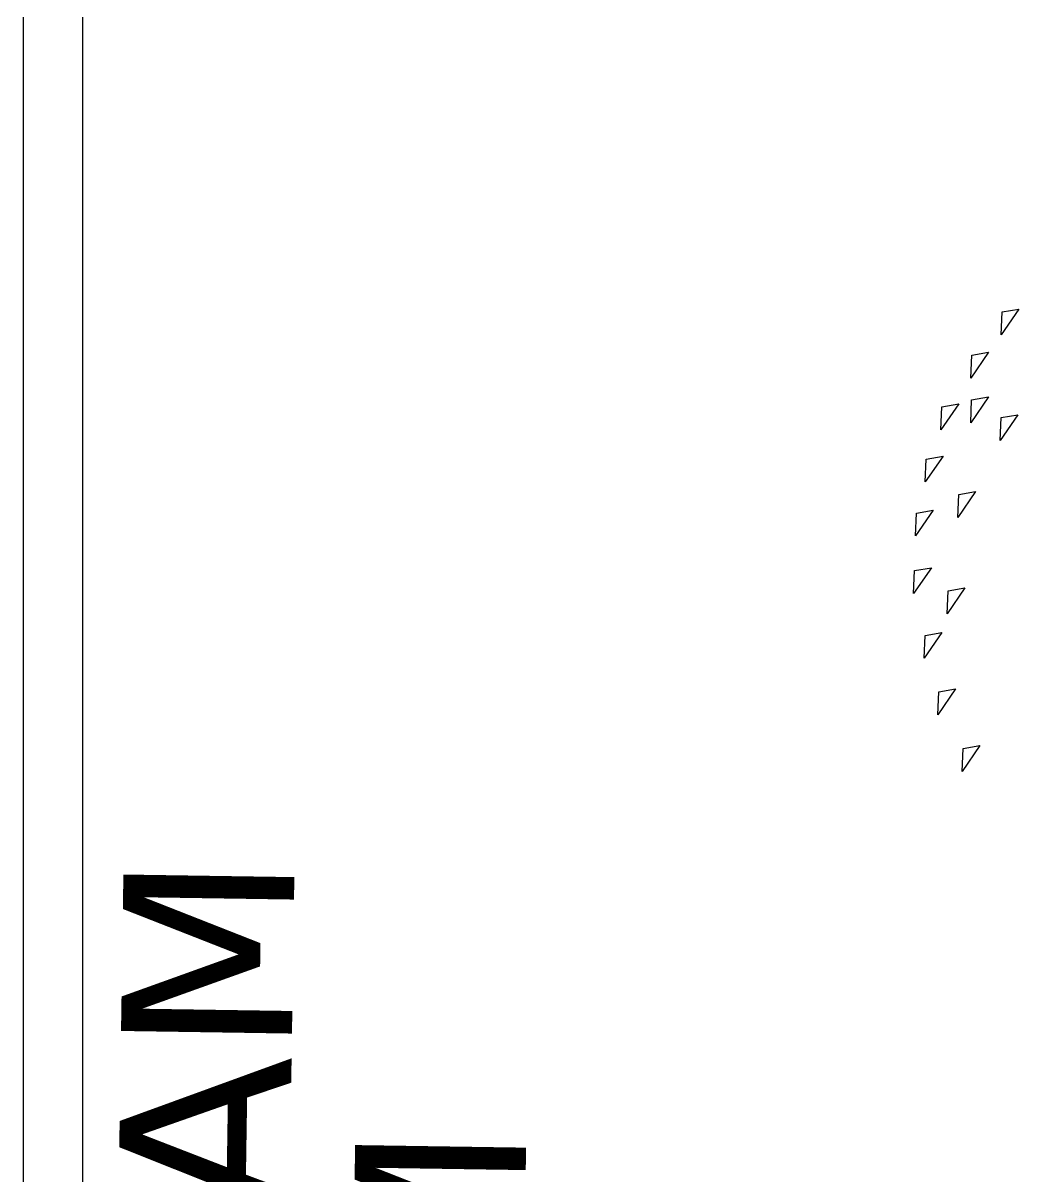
# Model space of a CAD drawing. Header units: millimetres. Extents: x 43168.9 to 43194.6, y -25545.1 to -25543.4.
# Drawn here: x 43171.2919 to 43171.3591, y -25544.1867 to -25544.1089 of the extents above; entities that cross this region are included whole.
import ezdxf
from ezdxf.enums import TextEntityAlignment as Align

# ---------------------------------------------------------------- set-up
doc = ezdxf.new("R2010")
doc.units = ezdxf.units.MM
doc.header["$LTSCALE"] = 200
doc.layers.add('agac_sgh', color=7, linetype='Continuous', true_color=0x244700)
doc.layers.add('pafta_sgh', color=11, linetype='Continuous')
doc.styles.add('text1', font='VERDANA.TTF')

msp = doc.modelspace()

# ---------------------------------------------------------------- linework, layer by layer
at = {"layer": 'agac_sgh', "color": 0}
for p, q in [((43171.359072, -25544.128232), (43171.357873, -25544.129977)), ((43171.357873, -25544.129977), (43171.35794, -25544.128428)), ((43171.35794, -25544.128428), (43171.359072, -25544.128232)), ((43171.357022, -25544.131147), (43171.355823, -25544.132893)), ((43171.355823, -25544.132893), (43171.35589, -25544.131343)), ((43171.35589, -25544.131343), (43171.357022, -25544.131147)), ((43171.357014, -25544.13416), (43171.355815, -25544.135905)), ((43171.355882, -25544.134356), (43171.357014, -25544.13416)), ((43171.35501, -25544.134635), (43171.353811, -25544.136381)), ((43171.353811, -25544.136381), (43171.353878, -25544.134831)), ((43171.353878, -25544.134831), (43171.35501, -25544.134635)), ((43171.355815, -25544.135905), (43171.355882, -25544.134356)), ((43171.359001, -25544.135361), (43171.357802, -25544.137107)), ((43171.357802, -25544.137107), (43171.357869, -25544.135557)), ((43171.357869, -25544.135557), (43171.359001, -25544.135361)), ((43171.353953, -25544.138151), (43171.352754, -25544.139897)), ((43171.352754, -25544.139897), (43171.352821, -25544.138347)), ((43171.352821, -25544.138347), (43171.353953, -25544.138151)), ((43171.356146, -25544.140541), (43171.354947, -25544.142287)), ((43171.354947, -25544.142287), (43171.355014, -25544.140737)), ((43171.355014, -25544.140737), (43171.356146, -25544.140541)), ((43171.353287, -25544.141793), (43171.352088, -25544.143539)), ((43171.352088, -25544.143539), (43171.352155, -25544.141989)), ((43171.352155, -25544.141989), (43171.353287, -25544.141793)), ((43171.353161, -25544.145679), (43171.351962, -25544.147425)), ((43171.351962, -25544.147425), (43171.352029, -25544.145875)), ((43171.352029, -25544.145875), (43171.353161, -25544.145679)), ((43171.355429, -25544.147042), (43171.35423, -25544.148787)), ((43171.35423, -25544.148787), (43171.354297, -25544.147238)), ((43171.354297, -25544.147238), (43171.355429, -25544.147042)), ((43171.353878, -25544.150048), (43171.352679, -25544.151793)), ((43171.352679, -25544.151793), (43171.352746, -25544.150244)), ((43171.352746, -25544.150244), (43171.353878, -25544.150048)), ((43171.354796, -25544.15385), (43171.353597, -25544.155595)), ((43171.353597, -25544.155595), (43171.353664, -25544.154046)), ((43171.353664, -25544.154046), (43171.354796, -25544.15385)), ((43171.356431, -25544.157672), (43171.355232, -25544.159418)), ((43171.355232, -25544.159418), (43171.355299, -25544.157868)), ((43171.355299, -25544.157868), (43171.356431, -25544.157672))]:
    msp.add_line(p, q, dxfattribs=at)
at = {"layer": 'pafta_sgh'}
for p, q in [((43171.29188, -25543.526), (43171.29188, -25544.954)), ((43171.29588, -25543.53), (43171.29588, -25544.95))]:
    msp.add_line(p, q, dxfattribs=at)

# ---------------------------------------------------------------- texts
at = {"color": 7, "style": 'text1', "text_generation_flag": 4}
for tag, text, height, p in [('MAHAL', '', 0.011537, (43171.304015, -25544.192922)), ('M²', 'm²', 0.0115371, (43171.319819, -25544.193162))]:
    msp.add_attdef(tag, text=text, height=height, rotation=269.13005, dxfattribs=at).set_placement(p, align=Align.MIDDLE)

doc.saveas('drawing.dxf')
